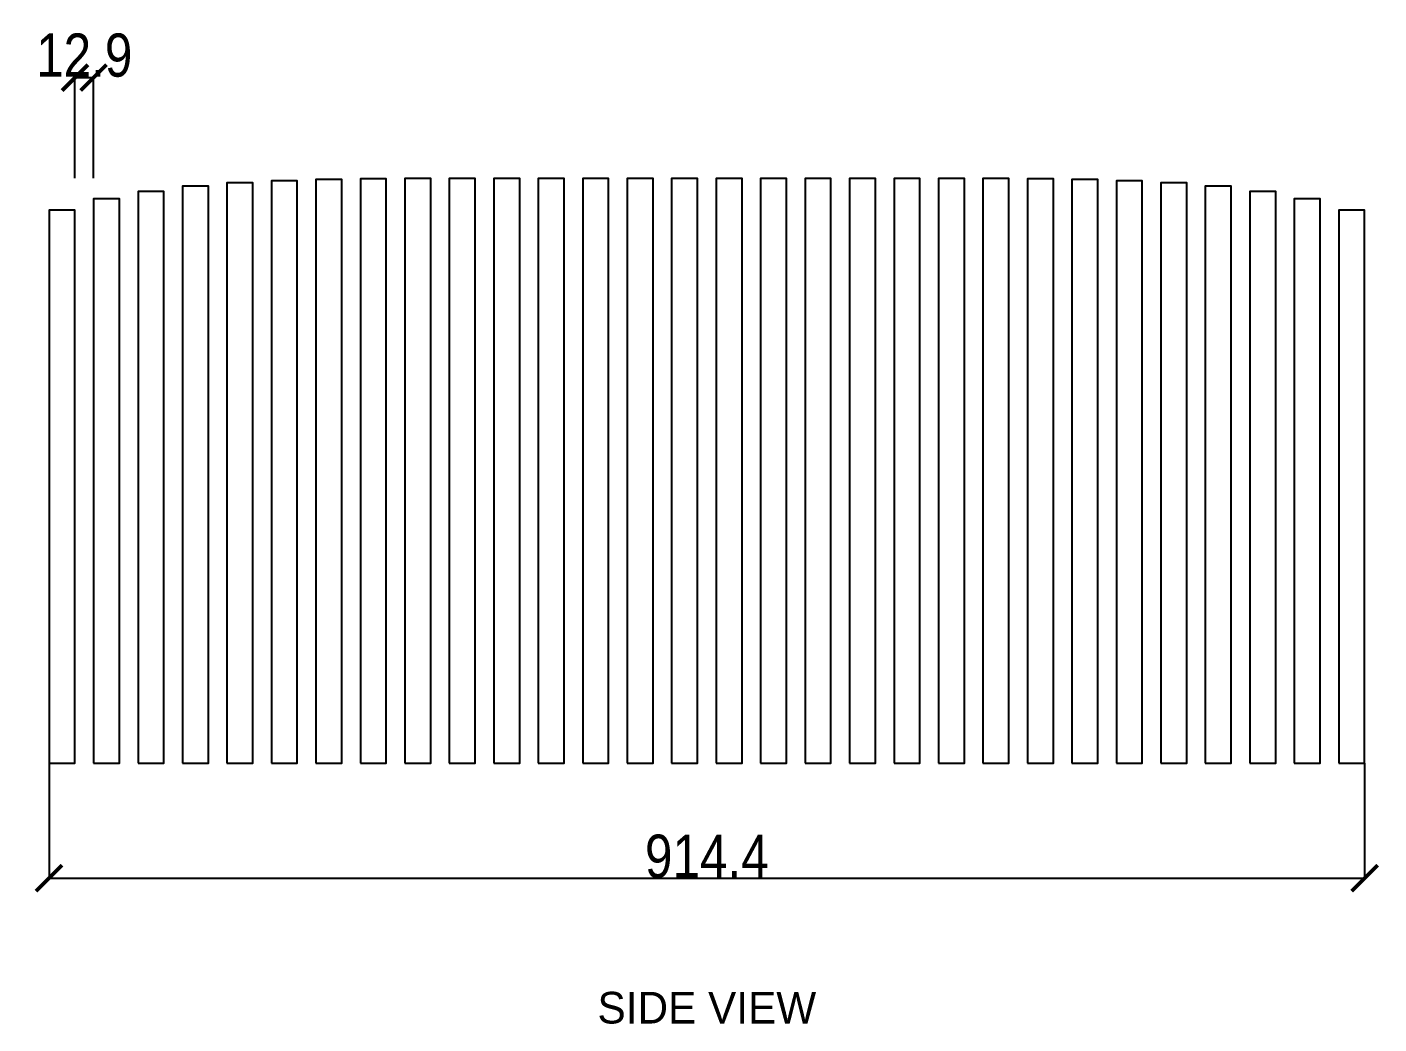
# Model space of a CAD drawing. Header units: millimetres. Extents: x -115 to 2139, y -188 to 1692.
# Drawn here: x 1199 to 2139, y -181 to 512 of the extents above; entities that cross this region are included whole.
import ezdxf
from ezdxf.enums import TextEntityAlignment as Align

# ---------------------------------------------------------------- set-up
doc = ezdxf.new("R2010")
doc.units = ezdxf.units.MM
for name, color, linetype in [('DIMENSIONS', 7, 'Continuous'), ('LABEL', 7, 'Continuous'), ('OUTLINE', 7, 'Continuous')]:
    doc.layers.add(name, color=color, linetype=linetype)
doc.styles.add('OpenSansCondensed-Light', font='OpenSansCondensed-Light.ttf')
doc.dimstyles.new('EZDXF', dxfattribs={"dimtxt": 30, "dimasz": 18, "dimexe": 0.375, "dimexo": 0.125, "dimgap": 0.1, "dimtad": 1, "dimlfac": 100, "dimzin": 12, "dimdsep": 46, "dimtxsty": 'OpenSansCondensed-Light', "dimblk": 'ARCHTICK', "dimcen": 2.5, "dimazin": 3, "dimtfac": 0.5, "dimtmove": 2, "dimatfit": 3})

# ---------------------------------------------------------------- blocks, each defined once
blk = doc.blocks.new('_ARCHTICK')
at = {"color": 0, "linetype": 'BYBLOCK', "const_width": 0.15}
blk.add_lwpolyline([(-0.5, -0.5), (0.5, 0.5)], dxfattribs=at)

msp = doc.modelspace()

# ---------------------------------------------------------------- linework, layer by layer
at = {"layer": 'OUTLINE'}
for points in [[(1368.95172, 0), (1386.95172, 0), (1386.95172, 404.6597), (1368.95172, 404.6597)], [(1399.86207, 0), (1417.86207, 0), (1417.86207, 405.50699), (1399.86207, 405.50699)], [(1430.77241, 0), (1448.77241, 0), (1448.77241, 405.97844), (1430.77241, 405.97844)], [(1461.68276, 0), (1479.68276, 0), (1479.68276, 406.22121), (1461.68276, 406.22121)], [(1492.5931, 0), (1510.5931, 0), (1510.5931, 406.33421), (1492.5931, 406.33421)], [(1523.50345, 0), (1541.50345, 0), (1541.50345, 406.38008), (1523.50345, 406.38008)], [(1554.41379, 0), (1572.41379, 0), (1572.41379, 406.39538), (1554.41379, 406.39538)], [(1585.32414, 0), (1603.32414, 0), (1603.32414, 406.39915), (1585.32414, 406.39915)], [(1616.23448, 0), (1634.23448, 0), (1634.23448, 406.39971), (1616.23448, 406.39971)], [(1647.14483, 0), (1665.14483, 0), (1665.14483, 406.39973), (1647.14483, 406.39973)], [(1678.05517, 0), (1696.05517, 0), (1696.05517, 406.39973), (1678.05517, 406.39973)], [(1708.96552, 0), (1726.96552, 0), (1726.96552, 406.39971), (1708.96552, 406.39971)], [(1739.87586, 0), (1757.87586, 0), (1757.87586, 406.39915), (1739.87586, 406.39915)], [(1770.78621, 0), (1788.78621, 0), (1788.78621, 406.39538), (1770.78621, 406.39538)], [(1801.69655, 0), (1819.69655, 0), (1819.69655, 406.38008), (1801.69655, 406.38008)], [(1832.6069, 0), (1850.6069, 0), (1850.6069, 406.33421), (1832.6069, 406.33421)], [(1863.51724, 0), (1881.51724, 0), (1881.51724, 406.22121), (1863.51724, 406.22121)], [(1894.42759, 0), (1912.42759, 0), (1912.42759, 405.97844), (1894.42759, 405.97844)], [(1925.33793, 0), (1943.33793, 0), (1943.33793, 405.50699), (1925.33793, 405.50699)], [(1956.24828, 0), (1974.24828, 0), (1974.24828, 404.6597), (1956.24828, 404.6597)], [(1276.22069, 0), (1294.22069, 0), (1294.22069, 397.37027), (1276.22069, 397.37027)], [(1307.13103, 0), (1325.13103, 0), (1325.13103, 400.92478), (1307.13103, 400.92478)], [(1338.04138, 0), (1356.04138, 0), (1356.04138, 403.22787), (1338.04138, 403.22787)], [(1987.15862, 0), (2005.15862, 0), (2005.15862, 403.22761), (1987.15862, 403.22761)], [(2018.06897, 0), (2036.06897, 0), (2036.06897, 400.92478), (2018.06897, 400.92478)], [(2048.97931, 0), (2066.97931, 0), (2066.97931, 397.37027), (2048.97931, 397.37027)], [(1245.31034, 0), (1263.31034, 0), (1263.31034, 392.07095), (1245.31034, 392.07095)], [(2079.88966, 0), (2097.88966, 0), (2097.88966, 392.07095), (2079.88966, 392.07095)], [(1214.4, 0), (1232.4, 0), (1232.4, 384.4), (1214.4, 384.4)], [(2110.8, 0), (2128.8, 0), (2128.8, 384.4), (2110.8, 384.4)]]:
    msp.add_lwpolyline(points, close=True, dxfattribs=at)

# ---------------------------------------------------------------- texts
at = {"layer": 'LABEL'}
msp.add_text('SIDE VIEW', height=22, dxfattribs=at).set_placement((1671.6, -170), align=Align.MIDDLE_CENTER)

# ---------------------------------------------------------------- dimensions: what is measured, and where the dimension line sits
at = {"layer": 'DIMENSIONS'}
for base, p1, p2, text in [((1232.4, 476.4), (1232.4, 406.4), (1245.31034, 406.4), '12.9'), ((1214.4, -80), (1214.4, 0), (2128.8, 0), '914.4')]:
    msp.add_linear_dim(base=base, p1=p1, p2=p2, text=text, dimstyle='EZDXF', dxfattribs=at).render()

doc.saveas('drawing.dxf')
